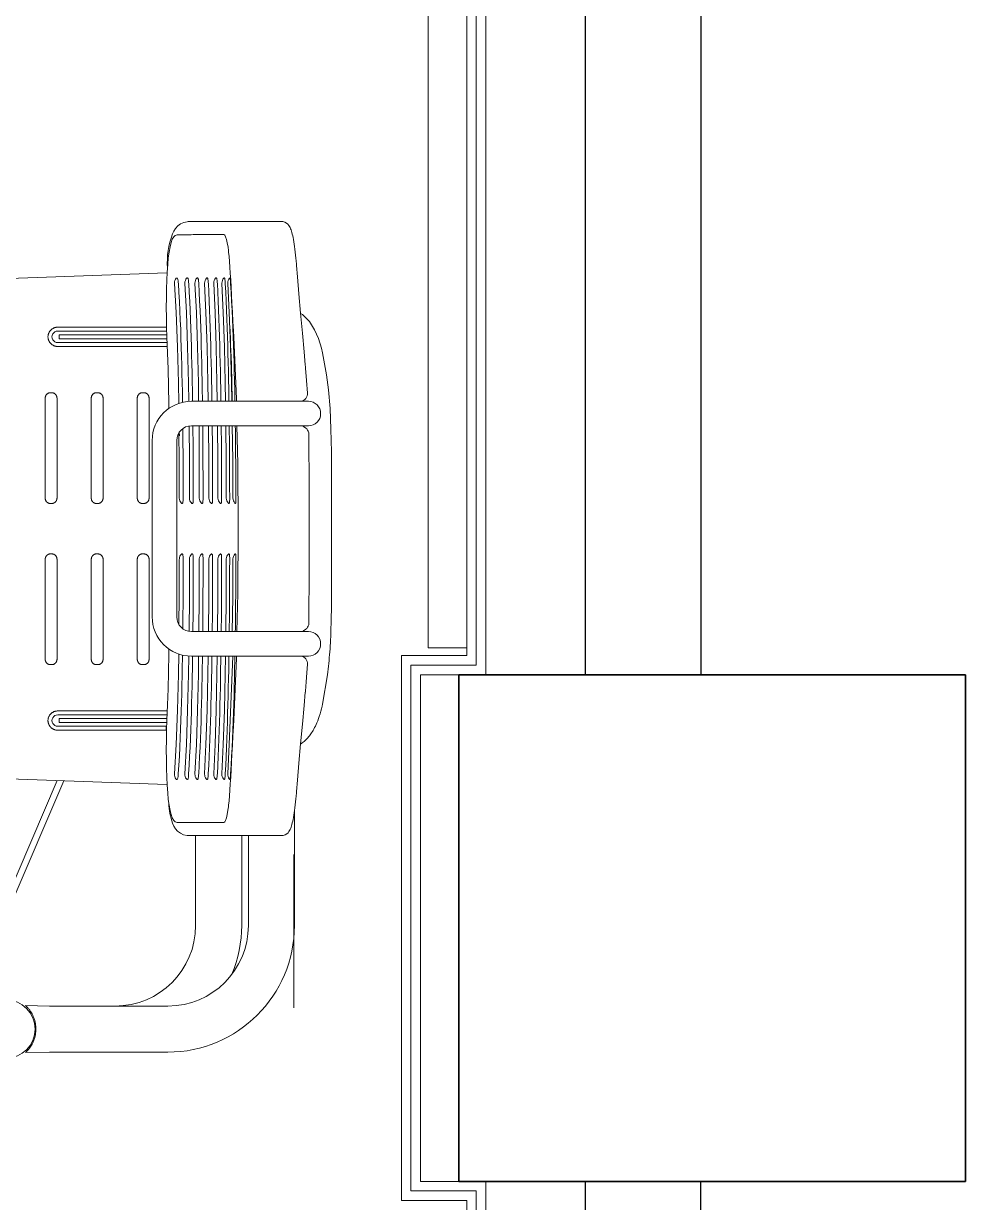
# Model space of a CAD drawing. Header units: centimetres. Extents: x 118932 to 154602, y -32682 to -23521.
# Drawn here: x 129727.1 to 129849.8, y -28507.9 to -28354.3 of the extents above; entities that cross this region are included whole.
import ezdxf

# ---------------------------------------------------------------- set-up
doc = ezdxf.new("R2010")
doc.units = ezdxf.units.CM
doc.header["$LTSCALE"] = 50
doc.header["$MEASUREMENT"] = 0
for name, color, linetype, lineweight, true_color in [('GEN_01_TA_Kolon', 7, 'Continuous', 35, 0xd05d28), ('GEN_02_TF_Mobilya', 7, 'Continuous', 5, 0x745e3d), ('GEN_05_ML_Alçıpan_giydirme', 7, 'Continuous', 18, 0x7ebab5), ('KALACAK DUVARLAR', 7, 'Continuous', 30, 0x005387)]:
    doc.layers.add(name, color=color, linetype=linetype, lineweight=lineweight, true_color=true_color)

# ---------------------------------------------------------------- blocks, each defined once
blk = doc.blocks.new('LEVEL -1_C BLOK_KOLON')
at = {"layer": 'GEN_01_TA_Kolon', "elevation": 0}
blk.add_lwpolyline([(55717.24, 9052.35), (55651.24, 9052.35), (55651.24, 8986.35), (55717.24, 8986.35)], close=True, dxfattribs=at)
blk = doc.blocks.new('PP_Level-1_Cblok_YeniDuvarlar')
at = {"layer": 'GEN_05_ML_Alçıpan_giydirme', "elevation": 0}
for points in [[(-397.82, -1406.57), (-74.82, -1406.57), (-74.81, -1391.57), (-62.81, -1391.57), (-62.81, -1023.36), (-71.32, -1023.36), (-71.32, -957.36), (-62.81, -957.36), (-62.81, -649.78), (-71.31, -649.78), (-71.31, -583.78), (-62.81, -583.78), (-62.81, -120.17), (-443.43, -120.17)], [(-397.82, -1405.32), (-76.07, -1405.32), (-76.06, -1390.32), (-64.06, -1390.32), (-64.06, -1024.61), (-72.57, -1024.61), (-72.57, -956.11), (-64.06, -956.11), (-64.06, -651.03), (-72.56, -651.03), (-72.56, -582.53), (-64.06, -582.53), (-64.06, -121.42), (-443.43, -121.42)], [(-397.82, -1404.07), (-77.32, -1404.07), (-77.31, -1389.07), (-65.31, -1389.07), (-65.31, -1025.86), (-73.82, -1025.86), (-73.82, -954.86), (-65.31, -954.86), (-65.31, -652.28), (-73.81, -652.28), (-73.81, -581.28), (-65.31, -581.28), (-65.31, -122.67), (-443.43, -122.67)]]:
    blk.add_lwpolyline(points, dxfattribs=at)
blk = doc.blocks.new('KALACAK DUVALAR LEVEL -1 C BLOK')
at = {"layer": 'KALACAK DUVARLAR', "elevation": 0}
for points in [[(451.35, 86.68), (466.35, 86.68), (466.35, -220.9), (451.35, -220.9)], [(451.34, -286.9), (466.34, -286.9), (466.34, -357.11), (451.34, -357.11)]]:
    blk.add_lwpolyline(points, close=True, dxfattribs=at)
blk = doc.blocks.new('apor aletleri 8')
at = {"layer": 'GEN_02_TF_Mobilya'}
for p, q in [((24.36, 11.85, 0), (38.53, 11.85, 0)), ((38.53, 10.35, 0), (24.36, 10.35, 0)), ((57.02, 2.7, 0), (41.77, 2.7, 0)), ((40.2, -1.33, 0), (40.21, -1.78, 0)), ((57.02, -0.5, 0), (41.77, -0.5, 0)), ((36.67, -2.4, 0), (36.67, -25.4, 0)), ((39.87, -2.4, 0), (39.87, -25.4, 0)), ((41.77, -27.3, 0), (57.02, -27.3, 0)), ((41.77, -30.5, 0), (57.02, -30.5, 0)), ((24.36, -38.15, 0), (38.52, -38.15, 0)), ((38.53, -40.15, 0), (38.51, -40.15, 0)), ((24.28, -46.72, 0), (17.57, -62.48, 0)), ((25.14, -46.75, 0), (18.31, -62.79, 0)), ((55.2, -65.6, 0), (55.2, -50.74, 0)), ((42.33, -65.6, 0), (42.33, -53.89, 0)), ((48.33, -65.6, 0), (48.33, -53.89, 0)), ((49.2, -65.6, 0), (49.2, -53.89, 0)), ((55.14, -76.35, 0), (55.14, -56.35, 0))]:
    blk.add_line(p, q, dxfattribs=at)
at = {"layer": 'GEN_02_TF_Mobilya', "elevation": 0, "flags": 128}
for points in [[(55.42, 21), (55.39, 21.33), (55.35, 21.75), (55.3, 22.14), (55.26, 22.51), (55.21, 22.86), (55.17, 23.18), (55.12, 23.48), (55.07, 23.76), (55.02, 24.02), (54.98, 24.26), (54.93, 24.47), (54.87, 24.67), (54.82, 24.85), (54.77, 25.02), (54.71, 25.18), (54.65, 25.33), (54.57, 25.47), (54.48, 25.61), (54.35, 25.76), (54.18, 25.91), (53.96, 26.03), (53.69, 26.11), (53.55, 26.12), (53.54, 26.12), (47.5, 26.12), (47.28, 26.12), (41.36, 26.12), (41.34, 26.11), (41.23, 26.1), (40.78, 26.01), (40.35, 25.82), (39.99, 25.54), (39.71, 25.22), (39.5, 24.87), (39.32, 24.5)], [(46.61, 22.25), (46.6, 22.35), (46.55, 22.76), (46.45, 23.34), (46.35, 23.8), (46.24, 24.14), (46.13, 24.34), (46.02, 24.42), (45.81, 24.43), (45.54, 24.43), (45.23, 24.43), (44.88, 24.43), (44.5, 24.43), (44.11, 24.43), (43.73, 24.42), (43.37, 24.42), (43.01, 24.42), (42.67, 24.41), (42.35, 24.41), (42.03, 24.41), (41.73, 24.4), (41.44, 24.4), (41.16, 24.4), (40.89, 24.39), (40.63, 24.39), (40.38, 24.39), (40.14, 24.38), (39.91, 24.38), (39.68, 24.31), (39.48, 24.12), (39.29, 23.81), (39.13, 23.37), (38.99, 22.82), (38.87, 22.15), (38.77, 21.38), (38.69, 20.51), (38.62, 19.54), (38.57, 18.49), (38.54, 17.37), (38.52, 16.18), (38.51, 14.94), (38.52, 13.66), (38.55, 12.36), (38.59, 11.04), (38.66, 9.02), (38.73, 6.89), (38.78, 4.67), (38.82, 2.38), (38.83, 1.77)], [(46.61, 22.26), (46.63, 22.14), (46.69, 21.57), (46.75, 20.92), (46.8, 20.19), (46.85, 19.38), (46.9, 18.5), (46.96, 17.55), (47.01, 16.53), (47.06, 15.44), (47.12, 14.3), (47.18, 13.11), (47.25, 11.88), (47.3, 11.04), (47.64, 3.02), (47.64, 2.7)], [(55.42, 20.99), (55.46, 20.58), (55.47, 20.4), (55.6, 18.92), (55.79, 16.68), (56.01, 14.16), (56.24, 11.58), (56.46, 9.16), (56.62, 7.45), (56.65, 7.21), (56.66, 7.01), (56.79, 5.42), (56.9, 3.76), (56.9, 3.57), (56.86, 3.39), (56.79, 3.22), (56.69, 3.07), (56.56, 2.93), (56.41, 2.83), (56.41, 2.83), (56.41, 2.83)], [(38.58, 19.42), (15.61, 18.62)], [(40.62, 2.57), (40.62, 2.73), (40.6, 3.95), (40.58, 5.13), (40.55, 6.29), (40.52, 7.44), (40.49, 8.58), (40.46, 9.74), (40.42, 10.91), (40.38, 12.09), (40.33, 13.29), (40.28, 14.48), (40.22, 15.68), (40.15, 16.87), (40.08, 18.05), (40.07, 18.18), (40.06, 18.31), (40.04, 18.43), (40.02, 18.54), (40, 18.62), (39.98, 18.69), (39.96, 18.72), (39.94, 18.75), (39.91, 18.76), (39.89, 18.76), (39.85, 18.76), (39.83, 18.76), (39.81, 18.75), (39.8, 18.74), (39.7, 18.59), (39.63, 18.43), (39.58, 18.27), (39.57, 18.1), (39.57, 18.03), (39.78, 14.25), (39.96, 9.79), (40.08, 5.1), (40.12, 2.42)], [(41.94, 2.7), (41.93, 2.86), (41.91, 4.08), (41.89, 5.27), (41.87, 6.42), (41.84, 7.56), (41.81, 8.7), (41.78, 9.85), (41.75, 11), (41.71, 12.17), (41.66, 13.35), (41.61, 14.53), (41.56, 15.71), (41.5, 16.89), (41.43, 18.05), (41.42, 18.19), (41.41, 18.31), (41.39, 18.44), (41.38, 18.54), (41.36, 18.63), (41.34, 18.69), (41.31, 18.73), (41.29, 18.75), (41.27, 18.76), (41.25, 18.77), (41.21, 18.77), (41.19, 18.76), (41.18, 18.76), (41.16, 18.74), (41.06, 18.59), (40.99, 18.44), (40.94, 18.27), (40.93, 18.1), (40.93, 18.04), (41.12, 14.26), (41.29, 9.79), (41.4, 5.1), (41.44, 2.69)], [(43.22, 2.7), (43.22, 2.96), (43.2, 4.18), (43.17, 5.37), (43.15, 6.52), (43.13, 7.66), (43.1, 8.79), (43.07, 9.92), (43.03, 11.07), (43, 12.23), (42.95, 13.4), (42.91, 14.57), (42.85, 15.74), (42.8, 16.9), (42.74, 18.05), (42.73, 18.19), (42.72, 18.32), (42.7, 18.44), (42.69, 18.55), (42.67, 18.63), (42.65, 18.69), (42.63, 18.73), (42.61, 18.75), (42.58, 18.77), (42.56, 18.77), (42.53, 18.77), (42.51, 18.77), (42.49, 18.76), (42.48, 18.75), (42.37, 18.6), (42.3, 18.44), (42.26, 18.28), (42.24, 18.11), (42.24, 18.04), (42.43, 14.26), (42.58, 9.79), (42.69, 5.1), (42.72, 2.7)], [(44.45, 2.7), (44.45, 3.03), (44.43, 4.26), (44.41, 5.44), (44.39, 6.59), (44.36, 7.72), (44.33, 8.85), (44.3, 9.98), (44.27, 11.12), (44.23, 12.27), (44.19, 13.43), (44.15, 14.59), (44.1, 15.75), (44.05, 16.91), (43.99, 18.06), (43.98, 18.19), (43.97, 18.32), (43.95, 18.44), (43.94, 18.55), (43.92, 18.63), (43.9, 18.69), (43.88, 18.73), (43.86, 18.76), (43.84, 18.77), (43.82, 18.77), (43.79, 18.77), (43.77, 18.77), (43.76, 18.76), (43.75, 18.75), (43.64, 18.6), (43.56, 18.44), (43.52, 18.28), (43.5, 18.11), (43.5, 18.05), (43.68, 14.26), (43.83, 9.8), (43.93, 5.1), (43.97, 2.7)], [(45.62, 2.7), (45.62, 3.07), (45.6, 4.31), (45.57, 5.49), (45.55, 6.64), (45.53, 7.77), (45.5, 8.89), (45.47, 10.02), (45.44, 11.15), (45.4, 12.3), (45.36, 13.45), (45.32, 14.61), (45.27, 15.77), (45.22, 16.92), (45.16, 18.06), (45.15, 18.17), (45.15, 18.28), (45.14, 18.39), (45.12, 18.48), (45.11, 18.57), (45.1, 18.64), (45.08, 18.69), (45.07, 18.72), (45.05, 18.75), (45.04, 18.76), (45.02, 18.77), (45, 18.77), (44.98, 18.77), (44.96, 18.77), (44.94, 18.76), (44.94, 18.76), (44.93, 18.74), (44.83, 18.6), (44.75, 18.44), (44.71, 18.28), (44.69, 18.11), (44.69, 18.05), (44.86, 14.26), (45.01, 9.8), (45.11, 5.11), (45.15, 2.7)], [(46.67, 2.7), (46.66, 3.09), (46.64, 4.32), (46.62, 5.5), (46.6, 6.65), (46.57, 7.78), (46.54, 8.9), (46.51, 10.03), (46.48, 11.16), (46.44, 12.31), (46.4, 13.46), (46.35, 14.61), (46.3, 15.77), (46.25, 16.92), (46.19, 18.06), (46.18, 18.18), (46.18, 18.3), (46.17, 18.41), (46.15, 18.51), (46.14, 18.6), (46.13, 18.66), (46.12, 18.71), (46.1, 18.74), (46.09, 18.75), (46.08, 18.77), (46.07, 18.77), (46.06, 18.77), (46.03, 18.77), (46.02, 18.77), (46, 18.76), (45.99, 18.74), (45.89, 18.6), (45.82, 18.44), (45.77, 18.28), (45.75, 18.11), (45.75, 18.05), (45.93, 14.26), (46.08, 9.8), (46.19, 5.11), (46.22, 2.7)], [(46.77, 18.76), (46.75, 18.74), (46.65, 18.59), (46.58, 18.43), (46.54, 18.26), (46.52, 18.09), (46.52, 18.04)], [(47.45, 2.7), (47.44, 3.01), (47.42, 4.24), (47.39, 5.42), (47.36, 6.57), (47.33, 7.7), (47.3, 8.83), (47.26, 9.96), (47.22, 11.1), (47.18, 12.26), (47.13, 13.42), (47.08, 14.58), (47.02, 15.75), (46.96, 16.9), (46.89, 18.04), (46.88, 18.16), (46.87, 18.28), (46.87, 18.39), (46.86, 18.48), (46.85, 18.56), (46.84, 18.63), (46.83, 18.68), (46.82, 18.72), (46.82, 18.74), (46.81, 18.76), (46.8, 18.77), (46.8, 18.77), (46.78, 18.77), (46.77, 18.77)], [(46.52, 18.04), (46.72, 14.26), (46.89, 9.79), (47.01, 5.1), (47.06, 2.7)], [(56.01, 14.13), (56.24, 14.01), (57.16, 13.1), (57.84, 12.03), (58.32, 10.9), (58.72, 9.61), (58.86, 9.01), (59.39, 6.13), (59.63, 4.19), (59.84, 1.77), (59.97, -0.94), (60.02, -3.9), (60.02, -13.9), (60.02, -23.9), (60.02, -24.31), (60.02, -24.72), (60.01, -25.13), (60, -25.54), (60, -25.94), (59.99, -26.35), (59.97, -26.76), (59.96, -27.16), (59.94, -27.56), (59.93, -27.96), (59.91, -28.36), (59.89, -28.76), (59.86, -29.15), (59.84, -29.54), (59.81, -29.93), (59.78, -30.32), (59.75, -30.7), (59.72, -31.08), (59.68, -31.45), (59.65, -31.83), (59.61, -32.2), (59.57, -32.56), (59.53, -32.92), (58.87, -36.78), (58.82, -37.02), (58.73, -37.35), (58.64, -37.69), (58.55, -38.02), (58.44, -38.35), (58.34, -38.65), (58.24, -38.93), (58.14, -39.18), (58.04, -39.41), (57.94, -39.63), (57.84, -39.82), (57.74, -40.01), (57.65, -40.18), (57.55, -40.34), (57.45, -40.49), (57.36, -40.64), (57.26, -40.78), (57.15, -40.91), (57.05, -41.04), (56.94, -41.17), (56.83, -41.28), (56.71, -41.4), (56.6, -41.51), (56.48, -41.61), (56.36, -41.72), (56.23, -41.81), (56.11, -41.9), (56, -41.97)], [(38.6, 9.85), (38.51, 9.85), (24.34, 9.85), (24.28, 9.85), (24.22, 9.86), (24.16, 9.86), (24.1, 9.87), (24.04, 9.89), (23.98, 9.9), (23.92, 9.92), (23.86, 9.94), (23.81, 9.97), (23.75, 10), (23.7, 10.03), (23.65, 10.06), (23.6, 10.1), (23.55, 10.13), (23.5, 10.17), (23.46, 10.22), (23.41, 10.26), (23.37, 10.31), (23.34, 10.35), (23.3, 10.4), (23.27, 10.46), (23.24, 10.51), (23.21, 10.57), (23.18, 10.62), (23.16, 10.68), (23.14, 10.74), (23.13, 10.8), (23.11, 10.86), (23.1, 10.92), (23.1, 10.98), (23.09, 11.04), (23.09, 11.1), (23.09, 11.16), (23.1, 11.22), (23.1, 11.28), (23.11, 11.34), (23.13, 11.4), (23.14, 11.46), (23.16, 11.52), (23.18, 11.58), (23.21, 11.63), (23.24, 11.69), (23.27, 11.74), (23.3, 11.79), (23.34, 11.84), (23.37, 11.89), (23.41, 11.94), (23.46, 11.98), (23.5, 12.03), (23.55, 12.07), (23.6, 12.1), (23.65, 12.14), (23.7, 12.17), (23.75, 12.2), (23.81, 12.23), (23.86, 12.26), (23.92, 12.28), (23.98, 12.3), (24.04, 12.31), (24.1, 12.33), (24.16, 12.34), (24.22, 12.34), (24.28, 12.35), (24.34, 12.35), (38.51, 12.35), (38.53, 12.35)], [(38.56, 11.35), (24.53, 11.35), (24.53, 10.85), (38.58, 10.85)], [(46.82, 12.08), (46.93, 8.83), (47.02, 5.42), (47.07, 2.7)], [(47.09, 2.7), (47.03, 5.42), (46.94, 8.83)], [(40.16, -1.39), (40.19, -4.95), (40.2, -9.9), (40.2, -9.93), (40.22, -10.1), (40.27, -10.26), (40.35, -10.42), (40.45, -10.55), (40.49, -10.59), (40.49, -10.6), (40.51, -10.61), (40.54, -10.61), (40.57, -10.61), (40.59, -10.61), (40.62, -10.6), (40.64, -10.57), (40.66, -10.53), (40.67, -10.47), (40.68, -10.39), (40.69, -10.28), (40.7, -10.16), (40.7, -10.04), (40.7, -9.9), (40.7, -8.51), (40.7, -7.09), (40.69, -5.63), (40.69, -4.16), (40.68, -2.7), (40.67, -1.27), (40.66, -0.86)], [(41.48, -0.5), (41.51, -4.95), (41.52, -9.9), (41.52, -9.93), (41.54, -10.1), (41.59, -10.26), (41.67, -10.42), (41.77, -10.55), (41.81, -10.59), (41.81, -10.6), (41.83, -10.61), (41.86, -10.61), (41.89, -10.61), (41.91, -10.61), (41.93, -10.6), (41.95, -10.57), (41.97, -10.53), (41.99, -10.47), (42, -10.39), (42.01, -10.28), (42.01, -10.16), (42.02, -10.04)], [(42.02, -10.04), (42.02, -9.9), (42.02, -8.5), (42.01, -7.06), (42.01, -5.59), (42, -4.1), (41.99, -2.62), (41.98, -1.17), (41.97, -0.5)], [(42.77, -0.5), (42.8, -4.95), (42.81, -9.9), (42.81, -9.93), (42.83, -10.1), (42.88, -10.26), (42.96, -10.41), (43.06, -10.55), (43.1, -10.59), (43.1, -10.6), (43.12, -10.61), (43.14, -10.61), (43.17, -10.61), (43.2, -10.61), (43.22, -10.6), (43.24, -10.57), (43.25, -10.53), (43.27, -10.47), (43.28, -10.39), (43.29, -10.28), (43.3, -10.16), (43.3, -10.04)], [(43.3, -10.04), (43.3, -9.9), (43.3, -8.49), (43.3, -7.04), (43.29, -5.55), (43.28, -4.05), (43.27, -2.56), (43.26, -1.1), (43.26, -0.5)], [(44.01, -0.5), (44.04, -4.95), (44.06, -9.9), (44.06, -9.93), (44.08, -10.1), (44.12, -10.26), (44.2, -10.41), (44.3, -10.55), (44.34, -10.6), (44.35, -10.6), (44.36, -10.61), (44.39, -10.62), (44.41, -10.62), (44.42, -10.62), (44.44, -10.61), (44.46, -10.6), (44.48, -10.57), (44.49, -10.53), (44.51, -10.47), (44.52, -10.39), (44.53, -10.29), (44.53, -10.17), (44.54, -10.04), (44.54, -9.9), (44.54, -8.48), (44.53, -7.03), (44.53, -5.53), (44.52, -4.02), (44.51, -2.52), (44.5, -1.04), (44.49, -0.5)], [(45.19, -0.5), (45.22, -4.95), (45.24, -9.9), (45.24, -9.93), (45.26, -10.09), (45.31, -10.26), (45.38, -10.41), (45.49, -10.55), (45.53, -10.6), (45.55, -10.61), (45.57, -10.62), (45.59, -10.62), (45.59, -10.62), (45.61, -10.61), (45.63, -10.6), (45.65, -10.57), (45.67, -10.53), (45.68, -10.47), (45.69, -10.39), (45.7, -10.29), (45.71, -10.17), (45.71, -10.04), (45.71, -9.9), (45.71, -8.48), (45.7, -7.02), (45.7, -5.51), (45.69, -4), (45.68, -2.49), (45.66, -1.01), (45.66, -0.5)], [(46.27, -0.5), (46.31, -4.95), (46.32, -9.9), (46.32, -9.92), (46.34, -10.09), (46.39, -10.26), (46.47, -10.41), (46.57, -10.55), (46.61, -10.6), (46.62, -10.6), (46.63, -10.61), (46.64, -10.62), (46.66, -10.62), (46.67, -10.62), (46.68, -10.61), (46.69, -10.61), (46.7, -10.6), (46.72, -10.58), (46.73, -10.55), (46.74, -10.51), (46.75, -10.45), (46.76, -10.37), (46.76, -10.27), (46.77, -10.15), (46.77, -10.03), (46.77, -9.9), (46.76, -8.48), (46.76, -7.02), (46.75, -5.51), (46.74, -3.99), (46.73, -2.48), (46.72, -1), (46.71, -0.5)], [(47.11, -0.5), (47.16, -4.96), (47.18, -9.9), (47.2, -10.09), (47.25, -10.26), (47.33, -10.41), (47.43, -10.56), (47.48, -10.61)], [(47.48, -10.61), (47.48, -10.61), (47.49, -10.62), (47.51, -10.62), (47.52, -10.61), (47.53, -10.61), (47.54, -10.59), (47.55, -10.56), (47.55, -10.53), (47.56, -10.48), (47.56, -10.41), (47.57, -10.33), (47.57, -10.23), (47.57, -10.13), (47.58, -10.02), (47.58, -9.9), (47.57, -8.49), (47.56, -7.03), (47.55, -5.54), (47.54, -4.03), (47.53, -2.53), (47.51, -1.06), (47.5, -0.5)], [(47.71, -0.5), (47.82, -5.42), (47.87, -13.87), (47.82, -22.33), (47.71, -27.3)], [(56.52, -27.11), (56.68, -27.01), (56.81, -26.89), (56.92, -26.75), (57, -26.59), (57.06, -26.41), (57.08, -26.23), (57.08, -25.6), (57.09, -24.98), (57.09, -24.39), (57.1, -23.83), (57.1, -23.02), (57.11, -22.17), (57.11, -21.28), (57.12, -20.35), (57.12, -19.38), (57.12, -18.37), (57.13, -17.31), (57.13, -16.22), (57.13, -15.07), (57.13, -13.88), (57.13, -12.71), (57.13, -11.59), (57.13, -10.5), (57.12, -9.46), (57.12, -8.45), (57.12, -7.48), (57.11, -6.55), (57.11, -5.65), (57.1, -4.81), (57.1, -4.01), (57.09, -3.4), (57.09, -2.8), (57.08, -2.18), (57.08, -1.56), (57.06, -1.39), (57, -1.21), (56.92, -1.05), (56.81, -0.91), (56.68, -0.79), (56.52, -0.69)], [(40.66, -26.94), (40.66, -26.69), (40.68, -25.23), (40.69, -23.75), (40.69, -22.25), (40.7, -20.76), (40.7, -19.32), (40.7, -17.9), (40.7, -17.76), (40.7, -17.64), (40.69, -17.52), (40.68, -17.41), (40.67, -17.32), (40.65, -17.26), (40.63, -17.22), (40.61, -17.2), (40.59, -17.19), (40.57, -17.19), (40.54, -17.19), (40.51, -17.19), (40.49, -17.2), (40.49, -17.21), (40.37, -17.35), (40.29, -17.5), (40.23, -17.66), (40.21, -17.83), (40.2, -17.9), (40.19, -22.81), (40.16, -26.41)], [(41.97, -27.3), (41.98, -26.79), (41.99, -25.32), (42, -23.81), (42.01, -22.3), (42.01, -20.79), (42.02, -19.33), (42.02, -17.9), (42.02, -17.76), (42.01, -17.64), (42.01, -17.52), (42, -17.41), (41.98, -17.32), (41.97, -17.26), (41.95, -17.22), (41.93, -17.2), (41.91, -17.19), (41.89, -17.19), (41.85, -17.19), (41.83, -17.19), (41.81, -17.2), (41.81, -17.21), (41.69, -17.35), (41.61, -17.5), (41.55, -17.66), (41.53, -17.83), (41.52, -17.9), (41.51, -22.81), (41.48, -27.28)], [(43.26, -27.3), (43.26, -26.86), (43.27, -25.38), (43.28, -23.86), (43.29, -22.33), (43.3, -20.81), (43.3, -19.34), (43.3, -17.9), (43.3, -17.76), (43.3, -17.64), (43.29, -17.51), (43.28, -17.41), (43.27, -17.32), (43.25, -17.26), (43.24, -17.22), (43.22, -17.2), (43.2, -17.19), (43.17, -17.19), (43.14, -17.19), (43.12, -17.19), (43.1, -17.2), (43.1, -17.21), (42.98, -17.35), (42.9, -17.5), (42.84, -17.66), (42.81, -17.83), (42.81, -17.9), (42.8, -22.81), (42.76, -27.3)], [(44.49, -27.3), (44.49, -26.91), (44.51, -25.42), (44.52, -23.89), (44.53, -22.35), (44.53, -20.83), (44.54, -19.34), (44.54, -17.9), (44.54, -17.76), (44.53, -17.64), (44.53, -17.52), (44.52, -17.41), (44.51, -17.32), (44.49, -17.26), (44.47, -17.22), (44.46, -17.2), (44.44, -17.19), (44.42, -17.19), (44.39, -17.19), (44.37, -17.19), (44.35, -17.2), (44.34, -17.2), (44.22, -17.35), (44.14, -17.5), (44.09, -17.66), (44.06, -17.83), (44.06, -17.9), (44.04, -22.81), (44.01, -27.3)], [(45.66, -27.3), (45.66, -26.95), (45.68, -25.45), (45.69, -23.91), (45.69, -22.37), (45.7, -20.84), (45.71, -19.35), (45.71, -17.9), (45.71, -17.76), (45.71, -17.64), (45.7, -17.51), (45.69, -17.41), (45.68, -17.32), (45.66, -17.26), (45.65, -17.22), (45.63, -17.2), (45.61, -17.19), (45.59, -17.18), (45.57, -17.18), (45.55, -17.19), (45.53, -17.2), (45.53, -17.2), (45.51, -17.21), (45.41, -17.35), (45.32, -17.5), (45.27, -17.67), (45.24, -17.83), (45.24, -17.9), (45.22, -22.81), (45.19, -27.3)], [(46.71, -27.3), (46.71, -26.96), (46.73, -25.45), (46.74, -23.92), (46.75, -22.37), (46.76, -20.84), (46.76, -19.35), (46.77, -17.91), (46.77, -17.77), (46.77, -17.65), (46.76, -17.53), (46.75, -17.42), (46.75, -17.35), (46.74, -17.29), (46.73, -17.25), (46.71, -17.22), (46.7, -17.2), (46.69, -17.19), (46.68, -17.19), (46.67, -17.18), (46.64, -17.18), (46.63, -17.19), (46.62, -17.2), (46.61, -17.2), (46.6, -17.21), (46.49, -17.35), (46.41, -17.5), (46.35, -17.67), (46.33, -17.84), (46.32, -17.9), (46.31, -22.81), (46.27, -27.3)], [(47.5, -27.3), (47.51, -26.89), (47.52, -25.4), (47.54, -23.88), (47.55, -22.34), (47.56, -20.82), (47.57, -19.35), (47.57, -17.91), (47.57, -17.8), (47.57, -17.69), (47.57, -17.59), (47.57, -17.5), (47.57, -17.42), (47.56, -17.35), (47.56, -17.29), (47.55, -17.25), (47.54, -17.22), (47.53, -17.2), (47.52, -17.19), (47.51, -17.18), (47.51, -17.18), (47.5, -17.18), (47.49, -17.18), (47.48, -17.19), (47.48, -17.19), (47.46, -17.21), (47.35, -17.35), (47.26, -17.51), (47.21, -17.67), (47.18, -17.84), (47.18, -17.9), (47.18, -17.9), (47.16, -22.81), (47.11, -27.3)], [(38.83, -29.57), (38.82, -30.27), (38.78, -32.58), (38.73, -34.77), (38.66, -36.87), (38.59, -38.84), (38.55, -40.15), (38.52, -41.45), (38.51, -42.73), (38.52, -43.97), (38.54, -45.16), (38.57, -46.28), (38.62, -47.33), (38.69, -48.3), (38.77, -49.17), (38.87, -49.94), (38.99, -50.61), (39.13, -51.16), (39.29, -51.59), (39.48, -51.91), (39.68, -52.1), (39.91, -52.16), (40.15, -52.17), (40.4, -52.17), (40.66, -52.17), (40.93, -52.18), (41.21, -52.18), (41.5, -52.18), (41.8, -52.18), (42.1, -52.19), (42.42, -52.19), (42.74, -52.19), (43.07, -52.19), (43.4, -52.2), (43.75, -52.2), (44.1, -52.2), (44.45, -52.2), (44.81, -52.2), (45.17, -52.2), (45.5, -52.2), (45.79, -52.2), (46.02, -52.18), (46.13, -52.11), (46.24, -51.91), (46.34, -51.58), (46.45, -51.13), (46.54, -50.57), (46.6, -50.12), (46.61, -50.08), (46.63, -49.91), (46.69, -49.34), (46.75, -48.69), (46.8, -47.97), (46.85, -47.16), (46.9, -46.28), (46.95, -45.33), (47.01, -44.31), (47.06, -43.23), (47.12, -42.09), (47.18, -40.9), (47.25, -39.67), (47.3, -38.8), (47.64, -30.79), (47.64, -30.5)], [(40.12, -30.22), (40.08, -32.86), (39.96, -37.55), (39.78, -42.02), (39.57, -45.83), (39.57, -45.86), (39.57, -46.03), (39.61, -46.19), (39.67, -46.35), (39.77, -46.5), (39.8, -46.54), (39.81, -46.55), (39.83, -46.56), (39.85, -46.56), (39.89, -46.56), (39.91, -46.56), (39.93, -46.55), (39.96, -46.52), (39.98, -46.48), (40, -46.42), (40.02, -46.33), (40.04, -46.23), (40.05, -46.11), (40.06, -45.98), (40.07, -45.85), (40.15, -44.7), (40.21, -43.52), (40.27, -42.35), (40.33, -41.17), (40.37, -40), (40.42, -38.83), (40.45, -37.68), (40.49, -36.53), (40.52, -35.4), (40.55, -34.26), (40.57, -33.11), (40.59, -31.93), (40.62, -30.71), (40.62, -30.37)], [(41.43, -30.49), (41.4, -32.86), (41.29, -37.55), (41.12, -42.02), (40.92, -45.84), (40.92, -45.86), (40.93, -46.03), (40.97, -46.2), (41.03, -46.36), (41.13, -46.5), (41.16, -46.54), (41.17, -46.55), (41.19, -46.56), (41.21, -46.57), (41.24, -46.57), (41.27, -46.56), (41.29, -46.55), (41.31, -46.52), (41.34, -46.48), (41.36, -46.42), (41.38, -46.33), (41.39, -46.23), (41.4, -46.11), (41.42, -45.98), (41.42, -45.85), (41.49, -44.71), (41.55, -43.55), (41.61, -42.39), (41.66, -41.23), (41.7, -40.07), (41.74, -38.92), (41.78, -37.78), (41.81, -36.64), (41.84, -35.52), (41.86, -34.39), (41.89, -33.24), (41.91, -32.07), (41.93, -30.84), (41.93, -30.5)], [(42.72, -30.5), (42.69, -32.87), (42.58, -37.56), (42.43, -42.02), (42.24, -45.84), (42.24, -45.87), (42.25, -46.04), (42.29, -46.2), (42.35, -46.36), (42.44, -46.5), (42.48, -46.55), (42.49, -46.55), (42.5, -46.57), (42.53, -46.57), (42.56, -46.57), (42.58, -46.57), (42.6, -46.55), (42.63, -46.53), (42.65, -46.49), (42.67, -46.42), (42.68, -46.34), (42.7, -46.23), (42.71, -46.11), (42.72, -45.99), (42.73, -45.85), (42.79, -44.72), (42.85, -43.58), (42.9, -42.43), (42.95, -41.28), (42.99, -40.13), (43.03, -38.98), (43.06, -37.85), (43.09, -36.72), (43.12, -35.61), (43.15, -34.48), (43.17, -33.34), (43.19, -32.16), (43.21, -30.94), (43.22, -30.5)], [(43.97, -30.5), (43.93, -32.87), (43.83, -37.56), (43.68, -42.02), (43.5, -45.85), (43.5, -45.87), (43.51, -46.04), (43.55, -46.2), (43.61, -46.36), (43.71, -46.51), (43.74, -46.55), (43.75, -46.56), (43.77, -46.57), (43.79, -46.57), (43.82, -46.57), (43.84, -46.57), (43.86, -46.56), (43.88, -46.53), (43.9, -46.49), (43.92, -46.43), (43.94, -46.34), (43.95, -46.24), (43.96, -46.12), (43.97, -45.99), (43.98, -45.86), (44.04, -44.73), (44.1, -43.59), (44.14, -42.45), (44.19, -41.31), (44.23, -40.16), (44.27, -39.03), (44.3, -37.9), (44.33, -36.78), (44.36, -35.67), (44.38, -34.55), (44.4, -33.41), (44.43, -32.23), (44.45, -31), (44.45, -30.5)], [(45.15, -30.5), (45.11, -32.87), (45.01, -37.56), (44.86, -42.03), (44.69, -45.85), (44.69, -45.87), (44.7, -46.04), (44.74, -46.21), (44.8, -46.36), (44.9, -46.51), (44.93, -46.55), (44.94, -46.56), (44.95, -46.57), (44.97, -46.57), (45, -46.57), (45.02, -46.57), (45.04, -46.56), (45.06, -46.53), (45.08, -46.49), (45.1, -46.43), (45.11, -46.35), (45.13, -46.24), (45.14, -46.12), (45.15, -45.99), (45.16, -45.86), (45.21, -44.74), (45.27, -43.6), (45.31, -42.47), (45.36, -41.33), (45.4, -40.19), (45.43, -39.06), (45.47, -37.94), (45.49, -36.82), (45.52, -35.71), (45.55, -34.59), (45.57, -33.45), (45.59, -32.28), (45.61, -31.05), (45.62, -30.5)], [(46.22, -30.5), (46.19, -32.87), (46.08, -37.56), (45.93, -42.03), (45.75, -45.85), (45.75, -45.87), (45.76, -46.04), (45.8, -46.2), (45.87, -46.36), (45.96, -46.51), (46, -46.56), (46.01, -46.57), (46.03, -46.57), (46.05, -46.57), (46.07, -46.57), (46.09, -46.56), (46.1, -46.53), (46.12, -46.49), (46.13, -46.43), (46.15, -46.35), (46.16, -46.25), (46.17, -46.13), (46.18, -45.99), (46.19, -45.84), (46.25, -44.73), (46.3, -43.61), (46.35, -42.47), (46.39, -41.33), (46.43, -40.2), (46.47, -39.07), (46.5, -37.95), (46.54, -36.83), (46.56, -35.72), (46.59, -34.61), (46.61, -33.47), (46.64, -32.29), (46.66, -31.06), (46.67, -30.5)], [(47.16, -30.5), (46.71, -42.02), (46.52, -45.79), (46.53, -46.02), (46.56, -46.19), (46.63, -46.36), (46.72, -46.51), (46.77, -46.56)], [(46.78, -46.57), (46.79, -46.57), (46.8, -46.57), (46.81, -46.56), (46.82, -46.54), (46.82, -46.52), (46.83, -46.48), (46.84, -46.43), (46.85, -46.37), (46.85, -46.29), (46.86, -46.19), (46.87, -46.09), (46.88, -45.96), (46.89, -45.82), (46.96, -44.71), (47.02, -43.58), (47.07, -42.44), (47.12, -41.29), (47.17, -40.14), (47.22, -39), (47.26, -37.88), (47.29, -36.75), (47.33, -35.64), (47.36, -34.52), (47.39, -33.38), (47.41, -32.2), (47.44, -30.97), (47.45, -30.5)], [(55.42, -48.76), (55.46, -48.33), (55.47, -48.16), (55.6, -46.68), (55.79, -44.44), (56.01, -41.92), (56.24, -39.35), (56.46, -36.93), (56.62, -35.22), (56.63, -35.2), (56.64, -35.06), (56.74, -33.87), (56.83, -32.7), (56.9, -31.56), (56.9, -31.37), (56.86, -31.19), (56.79, -31.02), (56.69, -30.87), (56.56, -30.73), (56.41, -30.63)], [(15.61, -46.42), (38.58, -47.22)], [(24.36, -39.65), (38.52, -39.65), (38.52, -39.65), (38.52, -39.65), (38.52, -39.66), (38.52, -39.67), (38.52, -39.68), (38.52, -39.69), (38.52, -39.7), (38.52, -39.72), (38.52, -39.73), (38.51, -39.75), (38.51, -39.77), (38.51, -39.8), (38.51, -39.82), (38.51, -39.85), (38.51, -39.87), (38.51, -39.9), (38.51, -39.93), (38.51, -39.96), (38.51, -39.99), (38.51, -40.02), (38.51, -40.05), (38.51, -40.08), (38.51, -40.12), (38.51, -40.15), (24.34, -40.15), (24.28, -40.15), (24.22, -40.14), (24.16, -40.14), (24.1, -40.13), (24.04, -40.11), (23.98, -40.1), (23.92, -40.08), (23.86, -40.05), (23.81, -40.03), (23.75, -40), (23.7, -39.97), (23.65, -39.94), (23.59, -39.9), (23.55, -39.87), (23.5, -39.83), (23.46, -39.78), (23.41, -39.74), (23.37, -39.69), (23.34, -39.64), (23.3, -39.59), (23.27, -39.54), (23.24, -39.49), (23.21, -39.43), (23.18, -39.38), (23.16, -39.32), (23.14, -39.26), (23.13, -39.2), (23.11, -39.14), (23.1, -39.08), (23.1, -39.02), (23.09, -38.96), (23.09, -38.9), (23.09, -38.84), (23.1, -38.78), (23.1, -38.72), (23.11, -38.66), (23.13, -38.6), (23.14, -38.54), (23.16, -38.48), (23.18, -38.42), (23.21, -38.36), (23.24, -38.31), (23.27, -38.26), (23.3, -38.2), (23.34, -38.15), (23.37, -38.11), (23.41, -38.06), (23.46, -38.02), (23.5, -37.97), (23.55, -37.93), (23.59, -37.89), (23.65, -37.86), (23.7, -37.83), (23.75, -37.8), (23.81, -37.77), (23.86, -37.74), (23.92, -37.72), (23.98, -37.7), (24.04, -37.69), (24.1, -37.67), (24.16, -37.66), (24.22, -37.66), (24.28, -37.65), (24.34, -37.65), (38.51, -37.65), (38.6, -37.65)], [(38.56, -39.15), (24.53, -39.15), (24.53, -38.65), (38.58, -38.65)], [(47.48, -53.89), (47.34, -53.89), (41.36, -53.89), (46.98, -53.89), (47.26, -53.88), (47.5, -53.88), (53.54, -53.88), (53.56, -53.88), (53.72, -53.87), (53.99, -53.79), (54.21, -53.66), (54.37, -53.51), (54.49, -53.36), (54.58, -53.22), (54.65, -53.08), (54.72, -52.93), (54.77, -52.77), (54.83, -52.6), (54.88, -52.42), (54.93, -52.22), (54.98, -52), (55.03, -51.77), (55.08, -51.51), (55.12, -51.23), (55.17, -50.93), (55.22, -50.6), (55.26, -50.26), (55.3, -49.89), (55.35, -49.5), (55.39, -49.08), (55.42, -48.77)], [(39.32, -52.27), (39.49, -52.64), (39.7, -52.99), (39.98, -53.31), (40.34, -53.59), (40.76, -53.79), (41.21, -53.89), (41.35, -53.89), (41.37, -53.89)], [(46.7, -53.89), (46.71, -53.89), (46.79, -53.89), (47.18, -53.89)], [(38.7, -82.1), (23.32, -82.1), (23.27, -82.09), (20.15, -82.16), (20.19, -82.13), (20.21, -82.11), (20.23, -82.09), (20.26, -82.06), (20.29, -82.03), (20.33, -81.99), (20.37, -81.95), (20.42, -81.9), (20.47, -81.85), (20.52, -81.79), (20.58, -81.72), (20.64, -81.64), (20.71, -81.55), (20.78, -81.45), (20.86, -81.33), (20.94, -81.21), (21.02, -81.06), (21.1, -80.91), (21.18, -80.74), (21.25, -80.56), (21.32, -80.38), (21.37, -80.2), (21.42, -80.02), (21.45, -79.83), (21.48, -79.65), (21.5, -79.47), (21.52, -79.28), (21.52, -79.1), (21.52, -78.92), (21.5, -78.73), (21.48, -78.55), (21.45, -78.36), (21.42, -78.18), (21.37, -78), (21.32, -77.82), (21.25, -77.64), (21.18, -77.46), (21.1, -77.29), (21.02, -77.13), (20.94, -76.99), (20.86, -76.86), (20.78, -76.75), (20.71, -76.65), (20.64, -76.56), (20.58, -76.48), (20.52, -76.41), (20.47, -76.35), (20.42, -76.29), (20.37, -76.25), (20.33, -76.2), (20.29, -76.17), (20.26, -76.13), (20.23, -76.11), (20.21, -76.08), (20.19, -76.07), (20.17, -76.05), (20.15, -76.03), (23.27, -76.1), (23.32, -76.1), (38.7, -76.1)]]:
    blk.add_lwpolyline(points, dxfattribs=at)
for points in [[(23.6, 3.81), (23.4, 3.81), (23.36, 3.81), (23.32, 3.81), (23.29, 3.8), (23.25, 3.8), (23.22, 3.79), (23.18, 3.78), (23.15, 3.76), (23.11, 3.75), (23.08, 3.73), (23.05, 3.71), (23.02, 3.69), (22.99, 3.67), (22.96, 3.65), (22.94, 3.62), (22.91, 3.6), (22.89, 3.57), (22.87, 3.54), (22.85, 3.51), (22.83, 3.49), (22.81, 3.46), (22.8, 3.43), (22.79, 3.4), (22.77, 3.37), (22.76, 3.34), (22.76, 3.31), (22.75, 3.28), (22.74, 3.25), (22.74, 3.22), (22.73, 3.19), (22.73, 3.16), (22.73, 3.13), (22.73, 3.1), (22.73, -9.9), (22.73, -9.93), (22.73, -9.97), (22.73, -10), (22.74, -10.03), (22.74, -10.06), (22.75, -10.09), (22.76, -10.12), (22.77, -10.15), (22.78, -10.18), (22.79, -10.21), (22.8, -10.24), (22.82, -10.27), (22.84, -10.3), (22.85, -10.32), (22.87, -10.35), (22.89, -10.38), (22.92, -10.4), (22.94, -10.43), (22.97, -10.45), (22.99, -10.47), (23.02, -10.5), (23.05, -10.51), (23.08, -10.53), (23.11, -10.55), (23.15, -10.56), (23.18, -10.58), (23.22, -10.59), (23.25, -10.6), (23.29, -10.61), (23.32, -10.61), (23.36, -10.61), (23.39, -10.61), (23.59, -10.61), (23.63, -10.61), (23.67, -10.61), (23.7, -10.61), (23.74, -10.6), (23.77, -10.59), (23.8, -10.58), (23.84, -10.57), (23.87, -10.55), (23.9, -10.54), (23.93, -10.52), (23.96, -10.5), (23.99, -10.48), (24.02, -10.46), (24.04, -10.43), (24.07, -10.41), (24.09, -10.38), (24.11, -10.36), (24.13, -10.33), (24.15, -10.3), (24.17, -10.27), (24.18, -10.25), (24.2, -10.22), (24.21, -10.19), (24.22, -10.16), (24.23, -10.13), (24.24, -10.1), (24.25, -10.06), (24.26, -10.03), (24.26, -10), (24.26, -9.97), (24.27, -9.93), (24.27, -9.9), (24.27, 3.1), (24.27, 3.14), (24.26, 3.17), (24.26, 3.21), (24.25, 3.24), (24.25, 3.27), (24.24, 3.31), (24.23, 3.34), (24.22, 3.37), (24.2, 3.4), (24.19, 3.44), (24.17, 3.47), (24.16, 3.5), (24.14, 3.53), (24.12, 3.55), (24.09, 3.58), (24.07, 3.61), (24.04, 3.64), (24.01, 3.66), (23.98, 3.68), (23.95, 3.71), (23.92, 3.73), (23.89, 3.74), (23.85, 3.76), (23.82, 3.77), (23.78, 3.79), (23.74, 3.8), (23.71, 3.8), (23.67, 3.81), (23.63, 3.81)], [(29.39, -10.61), (29.59, -10.61), (29.63, -10.61), (29.67, -10.61), (29.7, -10.61), (29.74, -10.6), (29.77, -10.59), (29.8, -10.58), (29.84, -10.57), (29.87, -10.55), (29.9, -10.54), (29.93, -10.52), (29.96, -10.5), (29.99, -10.48), (30.02, -10.46), (30.04, -10.43), (30.07, -10.41), (30.09, -10.38), (30.11, -10.36), (30.13, -10.33), (30.15, -10.3), (30.17, -10.27), (30.18, -10.25), (30.2, -10.22), (30.21, -10.19), (30.22, -10.16), (30.23, -10.13), (30.24, -10.1), (30.25, -10.06), (30.26, -10.03), (30.26, -10), (30.26, -9.97), (30.27, -9.93), (30.27, -9.9), (30.27, 3.1), (30.27, 3.14), (30.26, 3.17), (30.26, 3.21), (30.25, 3.24), (30.25, 3.27), (30.24, 3.31), (30.23, 3.34), (30.22, 3.37), (30.2, 3.4), (30.19, 3.44), (30.17, 3.47), (30.16, 3.5), (30.14, 3.53), (30.12, 3.55), (30.09, 3.58), (30.07, 3.61), (30.04, 3.64), (30.01, 3.66), (29.98, 3.68), (29.95, 3.71), (29.92, 3.73), (29.89, 3.74), (29.85, 3.76), (29.82, 3.77), (29.78, 3.79), (29.74, 3.8), (29.71, 3.8), (29.67, 3.81), (29.63, 3.81), (29.6, 3.81), (29.4, 3.81), (29.36, 3.81), (29.32, 3.81), (29.29, 3.8), (29.25, 3.8), (29.22, 3.79), (29.18, 3.78), (29.15, 3.76), (29.11, 3.75), (29.08, 3.73), (29.05, 3.71), (29.02, 3.69), (28.99, 3.67), (28.96, 3.65), (28.94, 3.62), (28.91, 3.6), (28.89, 3.57), (28.87, 3.54), (28.85, 3.51), (28.83, 3.49), (28.81, 3.46), (28.8, 3.43), (28.79, 3.4), (28.77, 3.37), (28.76, 3.34), (28.76, 3.31), (28.75, 3.28), (28.74, 3.25), (28.74, 3.22), (28.73, 3.19), (28.73, 3.16), (28.73, 3.13), (28.73, 3.1), (28.73, -9.9), (28.73, -9.93), (28.73, -9.97), (28.73, -10), (28.74, -10.03), (28.74, -10.06), (28.75, -10.09), (28.76, -10.12), (28.77, -10.15), (28.78, -10.18), (28.79, -10.21), (28.8, -10.24), (28.82, -10.27), (28.84, -10.3), (28.85, -10.32), (28.87, -10.35), (28.89, -10.38), (28.92, -10.4), (28.94, -10.43), (28.97, -10.45), (28.99, -10.47), (29.02, -10.5), (29.05, -10.51), (29.08, -10.53), (29.11, -10.55), (29.15, -10.56), (29.18, -10.58), (29.22, -10.59), (29.25, -10.6), (29.29, -10.61), (29.32, -10.61), (29.36, -10.61)], [(35.39, -10.61), (35.59, -10.61), (35.63, -10.61), (35.66, -10.61), (35.7, -10.61), (35.73, -10.6), (35.77, -10.59), (35.8, -10.58), (35.84, -10.57), (35.87, -10.55), (35.9, -10.54), (35.93, -10.52), (35.96, -10.5), (35.99, -10.48), (36.02, -10.46), (36.04, -10.43), (36.07, -10.41), (36.09, -10.38), (36.11, -10.36), (36.13, -10.33), (36.15, -10.3), (36.17, -10.27), (36.18, -10.25), (36.2, -10.22), (36.21, -10.19), (36.22, -10.16), (36.23, -10.13), (36.24, -10.1), (36.25, -10.06), (36.25, -10.03), (36.26, -10), (36.26, -9.97), (36.27, -9.93), (36.27, -9.9), (36.27, 3.1), (36.27, 3.14), (36.26, 3.17), (36.26, 3.21), (36.25, 3.24), (36.25, 3.27), (36.24, 3.31), (36.23, 3.34), (36.22, 3.37), (36.2, 3.4), (36.19, 3.44), (36.17, 3.47), (36.16, 3.5), (36.14, 3.53), (36.12, 3.55), (36.09, 3.58), (36.07, 3.61), (36.04, 3.64), (36.01, 3.66), (35.98, 3.68), (35.95, 3.71), (35.92, 3.73), (35.89, 3.74), (35.85, 3.76), (35.82, 3.77), (35.78, 3.79), (35.74, 3.8), (35.71, 3.8), (35.67, 3.81), (35.63, 3.81), (35.59, 3.81), (35.39, 3.81), (35.36, 3.81), (35.32, 3.81), (35.29, 3.8), (35.25, 3.8), (35.21, 3.79), (35.18, 3.78), (35.15, 3.76), (35.11, 3.75), (35.08, 3.73), (35.05, 3.71), (35.02, 3.69), (34.99, 3.67), (34.96, 3.65), (34.94, 3.62), (34.91, 3.6), (34.89, 3.57), (34.87, 3.54), (34.85, 3.51), (34.83, 3.49), (34.81, 3.46), (34.8, 3.43), (34.79, 3.4), (34.77, 3.37), (34.76, 3.34), (34.76, 3.31), (34.75, 3.28), (34.74, 3.25), (34.74, 3.22), (34.73, 3.19), (34.73, 3.16), (34.73, 3.13), (34.73, 3.1), (34.73, -9.9), (34.73, -9.93), (34.73, -9.97), (34.73, -10), (34.74, -10.03), (34.74, -10.06), (34.75, -10.09), (34.76, -10.12), (34.77, -10.15), (34.78, -10.18), (34.79, -10.21), (34.8, -10.24), (34.82, -10.27), (34.84, -10.3), (34.85, -10.32), (34.87, -10.35), (34.89, -10.38), (34.92, -10.4), (34.94, -10.43), (34.97, -10.45), (34.99, -10.47), (35.02, -10.5), (35.05, -10.51), (35.08, -10.53), (35.11, -10.55), (35.15, -10.56), (35.18, -10.58), (35.22, -10.59), (35.25, -10.6), (35.29, -10.61), (35.32, -10.61), (35.36, -10.61)], [(23.39, -31.61), (23.59, -31.61), (23.63, -31.61), (23.66, -31.61), (23.7, -31.61), (23.73, -31.6), (23.77, -31.59), (23.8, -31.58), (23.84, -31.57), (23.87, -31.55), (23.9, -31.54), (23.93, -31.52), (23.96, -31.5), (23.99, -31.48), (24.02, -31.46), (24.04, -31.43), (24.07, -31.41), (24.09, -31.38), (24.11, -31.36), (24.13, -31.33), (24.15, -31.3), (24.17, -31.27), (24.18, -31.24), (24.2, -31.22), (24.21, -31.19), (24.22, -31.16), (24.23, -31.13), (24.24, -31.09), (24.25, -31.06), (24.25, -31.03), (24.26, -31), (24.26, -30.97), (24.27, -30.93), (24.27, -30.9), (24.27, -17.9), (24.27, -17.86), (24.26, -17.83), (24.26, -17.79), (24.25, -17.76), (24.25, -17.73), (24.24, -17.69), (24.23, -17.66), (24.22, -17.63), (24.2, -17.6), (24.19, -17.56), (24.17, -17.53), (24.16, -17.5), (24.14, -17.47), (24.12, -17.45), (24.09, -17.42), (24.07, -17.39), (24.04, -17.36), (24.01, -17.34), (23.98, -17.32), (23.95, -17.29), (23.92, -17.27), (23.89, -17.26), (23.85, -17.24), (23.82, -17.23), (23.78, -17.21), (23.74, -17.2), (23.71, -17.2), (23.67, -17.19), (23.63, -17.19), (23.59, -17.19), (23.39, -17.19), (23.36, -17.19), (23.32, -17.19), (23.29, -17.19), (23.25, -17.2), (23.21, -17.21), (23.18, -17.22), (23.15, -17.24), (23.11, -17.25), (23.08, -17.27), (23.05, -17.29), (23.02, -17.31), (22.99, -17.33), (22.96, -17.35), (22.93, -17.38), (22.91, -17.4), (22.89, -17.43), (22.87, -17.46), (22.85, -17.49), (22.83, -17.51), (22.81, -17.54), (22.8, -17.57), (22.79, -17.6), (22.77, -17.63), (22.76, -17.66), (22.76, -17.69), (22.75, -17.72), (22.74, -17.75), (22.74, -17.78), (22.73, -17.81), (22.73, -17.84), (22.73, -17.87), (22.73, -17.9), (22.73, -30.9), (22.73, -30.93), (22.73, -30.97), (22.73, -31), (22.74, -31.03), (22.74, -31.06), (22.75, -31.09), (22.76, -31.12), (22.77, -31.15), (22.78, -31.18), (22.79, -31.21), (22.8, -31.24), (22.82, -31.27), (22.84, -31.3), (22.85, -31.32), (22.87, -31.35), (22.89, -31.38), (22.92, -31.4), (22.94, -31.43), (22.97, -31.45), (22.99, -31.47), (23.02, -31.49), (23.05, -31.51), (23.08, -31.53), (23.11, -31.55), (23.15, -31.56), (23.18, -31.58), (23.22, -31.59), (23.25, -31.6), (23.29, -31.6), (23.32, -31.61), (23.36, -31.61)], [(29.39, -31.61), (29.59, -31.61), (29.63, -31.61), (29.66, -31.61), (29.7, -31.61), (29.73, -31.6), (29.77, -31.59), (29.8, -31.58), (29.84, -31.57), (29.87, -31.55), (29.9, -31.54), (29.93, -31.52), (29.96, -31.5), (29.99, -31.48), (30.02, -31.46), (30.04, -31.43), (30.07, -31.41), (30.09, -31.38), (30.11, -31.36), (30.13, -31.33), (30.15, -31.3), (30.17, -31.27), (30.18, -31.24), (30.2, -31.22), (30.21, -31.19), (30.22, -31.16), (30.23, -31.13), (30.24, -31.09), (30.25, -31.06), (30.25, -31.03), (30.26, -31), (30.26, -30.97), (30.27, -30.93), (30.27, -30.9), (30.27, -17.9), (30.27, -17.86), (30.26, -17.83), (30.26, -17.79), (30.25, -17.76), (30.25, -17.73), (30.24, -17.69), (30.23, -17.66), (30.22, -17.63), (30.2, -17.6), (30.19, -17.56), (30.17, -17.53), (30.16, -17.5), (30.14, -17.47), (30.11, -17.45), (30.09, -17.42), (30.07, -17.39), (30.04, -17.36), (30.01, -17.34), (29.98, -17.32), (29.95, -17.29), (29.92, -17.27), (29.89, -17.26), (29.85, -17.24), (29.82, -17.23), (29.78, -17.21), (29.74, -17.2), (29.71, -17.2), (29.67, -17.19), (29.63, -17.19), (29.59, -17.19), (29.39, -17.19), (29.36, -17.19), (29.32, -17.19), (29.29, -17.19), (29.25, -17.2), (29.21, -17.21), (29.18, -17.22), (29.15, -17.24), (29.11, -17.25), (29.08, -17.27), (29.05, -17.29), (29.02, -17.31), (28.99, -17.33), (28.96, -17.35), (28.93, -17.38), (28.91, -17.4), (28.89, -17.43), (28.87, -17.46), (28.85, -17.49), (28.83, -17.51), (28.81, -17.54), (28.8, -17.57), (28.79, -17.6), (28.77, -17.63), (28.76, -17.66), (28.76, -17.69), (28.75, -17.72), (28.74, -17.75), (28.74, -17.78), (28.73, -17.81), (28.73, -17.84), (28.73, -17.87), (28.73, -17.9), (28.73, -30.9), (28.73, -30.93), (28.73, -30.97), (28.73, -31), (28.74, -31.03), (28.74, -31.06), (28.75, -31.09), (28.76, -31.12), (28.77, -31.15), (28.78, -31.18), (28.79, -31.21), (28.8, -31.24), (28.82, -31.27), (28.84, -31.3), (28.85, -31.32), (28.87, -31.35), (28.89, -31.38), (28.92, -31.4), (28.94, -31.43), (28.97, -31.45), (28.99, -31.47), (29.02, -31.49), (29.05, -31.51), (29.08, -31.53), (29.11, -31.55), (29.15, -31.56), (29.18, -31.58), (29.22, -31.59), (29.25, -31.6), (29.29, -31.6), (29.32, -31.61), (29.36, -31.61)], [(35.39, -31.61), (35.59, -31.61), (35.63, -31.61), (35.66, -31.61), (35.7, -31.61), (35.73, -31.6), (35.77, -31.59), (35.8, -31.58), (35.84, -31.57), (35.87, -31.55), (35.9, -31.54), (35.93, -31.52), (35.96, -31.5), (35.99, -31.48), (36.02, -31.46), (36.04, -31.43), (36.07, -31.41), (36.09, -31.38), (36.11, -31.36), (36.13, -31.33), (36.15, -31.3), (36.17, -31.27), (36.18, -31.24), (36.2, -31.22), (36.21, -31.19), (36.22, -31.16), (36.23, -31.13), (36.24, -31.09), (36.25, -31.06), (36.25, -31.03), (36.26, -31), (36.26, -30.97), (36.27, -30.93), (36.27, -30.9), (36.27, -17.9), (36.27, -17.86), (36.26, -17.83), (36.26, -17.79), (36.25, -17.76), (36.25, -17.73), (36.24, -17.69), (36.23, -17.66), (36.22, -17.63), (36.2, -17.6), (36.19, -17.56), (36.17, -17.53), (36.16, -17.5), (36.14, -17.47), (36.11, -17.45), (36.09, -17.42), (36.07, -17.39), (36.04, -17.36), (36.01, -17.34), (35.98, -17.32), (35.95, -17.29), (35.92, -17.27), (35.89, -17.26), (35.85, -17.24), (35.82, -17.23), (35.78, -17.21), (35.74, -17.2), (35.71, -17.2), (35.67, -17.19), (35.63, -17.19), (35.59, -17.19), (35.39, -17.19), (35.36, -17.19), (35.32, -17.19), (35.29, -17.19), (35.25, -17.2), (35.21, -17.21), (35.18, -17.22), (35.15, -17.24), (35.11, -17.25), (35.08, -17.27), (35.05, -17.29), (35.02, -17.31), (34.99, -17.33), (34.96, -17.35), (34.93, -17.38), (34.91, -17.4), (34.89, -17.43), (34.87, -17.46), (34.85, -17.49), (34.83, -17.51), (34.81, -17.54), (34.8, -17.57), (34.79, -17.6), (34.77, -17.63), (34.76, -17.66), (34.76, -17.69), (34.75, -17.72), (34.74, -17.75), (34.74, -17.78), (34.73, -17.81), (34.73, -17.84), (34.73, -17.87), (34.73, -17.9), (34.73, -30.9), (34.73, -30.93), (34.73, -30.97), (34.73, -31), (34.74, -31.03), (34.74, -31.06), (34.75, -31.09), (34.76, -31.12), (34.77, -31.15), (34.78, -31.18), (34.79, -31.21), (34.8, -31.24), (34.82, -31.27), (34.84, -31.3), (34.85, -31.32), (34.87, -31.35), (34.89, -31.38), (34.92, -31.4), (34.94, -31.43), (34.97, -31.45), (34.99, -31.47), (35.02, -31.49), (35.05, -31.51), (35.08, -31.53), (35.11, -31.55), (35.15, -31.56), (35.18, -31.58), (35.22, -31.59), (35.25, -31.6), (35.29, -31.6), (35.32, -31.61), (35.36, -31.61)]]:
    blk.add_lwpolyline(points, close=True, dxfattribs=at)
at = {"layer": 'GEN_02_TF_Mobilya'}
for centre, radius, start, end in [((48.73, 20.83, 0), 10.09, 158.6719, 184.2488), ((24.36, 11.1, 0), 0.75, 89.9993, 269.9993), ((38.53, 15.85, 0), 4, 269.9993, 270.2416), ((38.53, 6.35, 0), 4, 89.0763, 89.9993), ((41.77, -2.4, 0), 5.1, 89.9993, 179.9993), ((57.42, 1.1, 0), 2, 120.2753, 126.8591), ((57.02, 1.1, 0), 1.6, 269.9993, 89.9993), ((41.77, -2.4, 0), 1.9, 89.9993, 179.9993), ((57.42, 1.1, 0), 2, 233.1492, 243.4931), ((41.77, -25.4, 0), 5.1, 179.9993, 269.9993), ((41.77, -25.4, 0), 1.9, 179.9993, 269.9993), ((57.42, -28.9, 0), 2, 116.4841, 126.8494), ((57.02, -28.9, 0), 1.6, 269.9993, 89.9993), ((57.42, -28.9, 0), 2, 233.1408, 239.7198), ((24.36, -38.9, 0), 0.75, 89.9993, 269.9993), ((38.52, -34.15, 0), 4, 269.9993, 270.9351), ((38.52, -43.65, 0), 4, 89.7434, 89.9993), ((46.78, -46.56, 0), 0.0112, 217.0071, 270.1814), ((46.94, -49.53, 0), 8.1, 181.1769, 199.7616), ((31.83, -65.6, 0), 10.5, 269.9993, 359.9993), ((38.7, -65.6, 0), 10.5, 269.9993, 359.9993), ((38.7, -65.6, 0), 16.5, 269.9993, 359.9993), ((31.83, -65.6, 0), 16.5, 337.3601, 359.9993), ((17.62, -79.1, 0), 3.8, 269.9993, 89.9993)]:
    blk.add_arc(centre, radius, start, end, dxfattribs=at)
blk = doc.blocks.new('c blok level -1 tefriş')
at = {"layer": 'GEN_02_TF_Mobilya', "elevation": 0}
blk.add_lwpolyline([(198.2, 405.73), (193.2, 405.73), (193.2, 105.16), (198.2, 105.16)], close=True, dxfattribs=at)
blk.add_blockref('apor aletleri 8', (120.55, 134.6))

msp = doc.modelspace()

# ---------------------------------------------------------------- block references
for name, p in [('LEVEL -1_C BLOK_KOLON', (74132.61, -37491.49, 0)), ('KALACAK DUVALAR LEVEL -1 C BLOK', (129349, -28218.24))]:
    msp.add_blockref(name, p)
at = {"color": 6}
msp.add_blockref('PP_Level-1_Cblok_YeniDuvarlar', (129850.16, -27481.78, 0), dxfattribs=at)

# ---------------------------------------------------------------- next in the draw order: block references
msp.add_blockref('c blok level -1 tefriş', (129586.65, -28540.8, 0))

doc.saveas('drawing.dxf')
